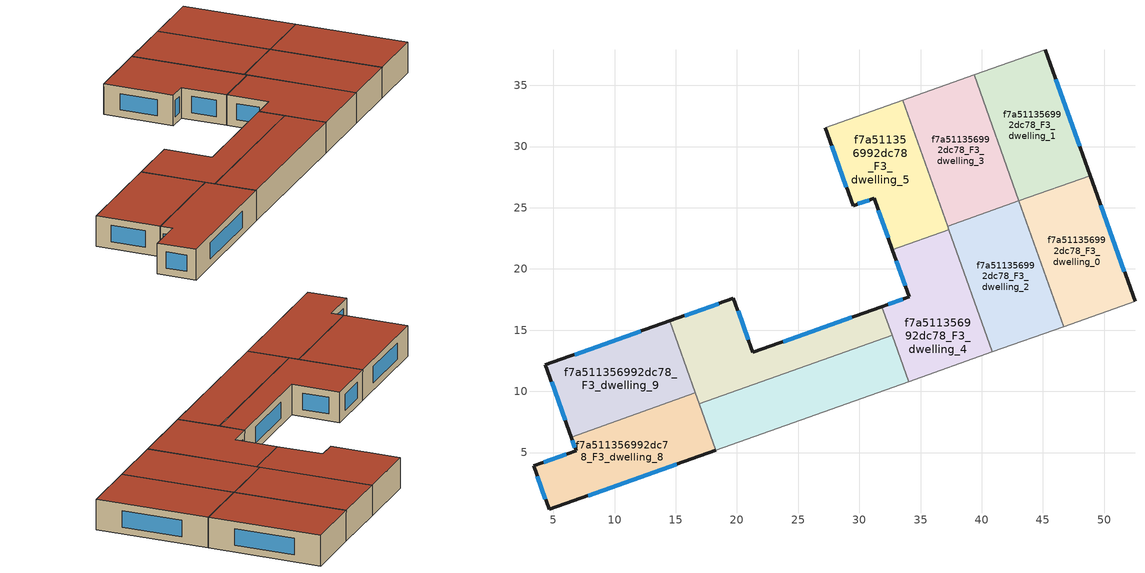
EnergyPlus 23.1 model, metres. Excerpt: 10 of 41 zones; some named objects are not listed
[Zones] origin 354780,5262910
f7a511356992dc78_F3_dwelling_0
 floor to f7a511356992dc78_F2_dwelling_0 (EU_floor_Construction): 48.85,27.62 52.52,17.36 46.68,15.28 43.03,25.56 z9
 wall outside (EU_wall_Construction): 52.52,17.36 48.85,27.62 z9:12
 wall to f7a511356992dc78_F3_dwelling_1 (EU_wall_Construction): 48.85,27.62 43.03,25.56 z9:12
 wall adiabatic (EU_wall_Construction): 46.68,15.28 52.52,17.36 z9:12
 wall to f7a511356992dc78_F3_dwelling_2 (EU_wall_Construction): 43.03,25.56 46.68,15.28 z9:12
 window (EU_Window_Construction): 51.66,19.77 49.71,25.21 z9.7:11.3
 roof outside (EU_roof_Construction): 52.52,17.36 48.85,27.62 43.03,25.56 46.68,15.28 z12
f7a511356992dc78_F3_dwelling_1
 floor to f7a511356992dc78_F2_dwelling_1 (EU_floor_Construction): 45.17,37.92 48.85,27.62 43.03,25.56 39.37,35.86 z9
 wall outside (EU_wall_Construction): 48.85,27.62 45.17,37.92 z9:12
 wall adiabatic (EU_wall_Construction): 45.17,37.92 39.37,35.86 z9:12
 wall to f7a511356992dc78_F3_dwelling_3 (EU_wall_Construction): 39.37,35.86 43.03,25.57 z9:12
 wall to f7a511356992dc78_F3_dwelling_2 (EU_wall_Construction): 43.03,25.57 43.03,25.56 z9:12
 window (EU_Window_Construction): 47.99,30.04 46.03,35.5 z9.7:11.3
 roof outside (EU_roof_Construction): 48.85,27.62 45.17,37.92 39.37,35.86 43.03,25.56 z12
f7a511356992dc78_F3_dwelling_2
 floor to f7a511356992dc78_F2_dwelling_2 (EU_floor_Construction): 43.03,25.57 46.68,15.28 40.86,13.22 37.21,23.51 z9
 wall to f7a511356992dc78_F3_dwelling_3 (EU_wall_Construction): 43.03,25.57 37.21,23.51 z9:12
 wall adiabatic (EU_wall_Construction): 40.86,13.22 46.68,15.28 z9:12
 wall to f7a511356992dc78_F3_dwelling_4 (EU_wall_Construction): 37.31,23.22 40.86,13.22 z9:12
 wall to f7a511356992dc78_F3_dwelling_5 (EU_wall_Construction): 37.21,23.51 37.31,23.22 z9:12
 roof outside (EU_roof_Construction): 46.68,15.28 43.03,25.57 37.21,23.51 40.86,13.22 z12
f7a511356992dc78_F3_dwelling_3
 floor to f7a511356992dc78_F2_dwelling_3 (EU_floor_Construction): 39.37,35.86 43.03,25.57 37.21,23.51 33.55,33.8 z9
 wall adiabatic (EU_wall_Construction): 39.37,35.86 33.55,33.8 z9:12
 wall to f7a511356992dc78_F3_dwelling_5 (EU_wall_Construction): 33.55,33.8 37.21,23.51 z9:12
 roof outside (EU_roof_Construction): 43.03,25.57 39.37,35.86 33.55,33.8 37.21,23.51 z12
f7a511356992dc78_F3_dwelling_4
 floor to f7a511356992dc78_F2_dwelling_4 (EU_floor_Construction): 37.31,23.22 40.86,13.22 34.02,10.79 31.84,16.93 34.07,17.73 32.7,21.58 z9
 wall outside (EU_wall_Construction): 32.7,21.58 34.07,17.73 31.84,16.93 z9:12
 wall adiabatic (EU_wall_Construction): 34.02,10.79 40.86,13.22 z9:12
 wall to f7a511356992dc78_F3_dwelling_5 (EU_wall_Construction): 37.31,23.22 32.7,21.58 z9:12
 wall to f7a511356992dc78_F3_dwelling_6 (EU_wall_Construction): 32.67,14.59 34.02,10.79 z9:12
 wall to f7a511356992dc78_F3_dwelling_7 (EU_wall_Construction): 31.84,16.93 32.67,14.59 z9:12
 window (EU_Window_Construction): 33.55,17.54 32.36,17.12 / 33.02,20.67 33.75,18.63 z9.7:11.3
 roof outside (EU_roof_Construction): 40.86,13.22 37.31,23.22 32.7,21.58 34.07,17.73 31.84,16.93 34.02,10.79 z12
f7a511356992dc78_F3_dwelling_5
 floor to f7a511356992dc78_F2_dwelling_5 (EU_floor_Construction): 33.55,33.8 37.31,23.22 32.7,21.58 31.2,25.77 29.48,25.17 27.21,31.54 z9
 wall outside (EU_wall_Construction): 27.21,31.54 29.48,25.17 31.2,25.77 32.7,21.58 z9:12
 wall adiabatic (EU_wall_Construction): 33.55,33.8 27.21,31.54 z9:12
 window (EU_Window_Construction): 31.55,24.79 32.35,22.56 / 29.88,25.31 30.8,25.63 / 27.74,30.04 28.95,26.66 z9.7:11.3
 roof outside (EU_roof_Construction): 37.31,23.22 33.55,33.8 27.21,31.54 29.48,25.17 31.2,25.77 32.7,21.58 z12
f7a511356992dc78_F3_dwelling_6
 floor to f7a511356992dc78_F2_dwelling_6 (EU_floor_Construction): 32.67,14.59 34.02,10.79 18.28,5.19 16.92,9 z9
 wall to f7a511356992dc78_F3_dwelling_7 (EU_wall_Construction): 32.67,14.59 16.92,9 z9:12
 wall adiabatic (EU_wall_Construction): 18.28,5.19 34.02,10.79 z9:12
 wall to f7a511356992dc78_F3_dwelling_8 (EU_wall_Construction): 16.92,9 18.28,5.19 z9:12
 roof outside (EU_roof_Construction): 34.02,10.79 32.67,14.59 16.92,9 18.28,5.19 z12
f7a511356992dc78_F3_dwelling_7
 floor to f7a511356992dc78_F2_dwelling_7 (EU_floor_Construction): 31.84,16.93 32.67,14.59 16.92,9 14.52,15.76 19.72,17.6 21.29,13.18 z9
 wall outside (EU_wall_Construction): 31.84,16.93 21.29,13.18 19.72,17.6 14.52,15.76 z9:12
 wall to f7a511356992dc78_F3_dwelling_9 (EU_wall_Construction): 14.52,15.76 16.61,9.87 z9:12
 wall to f7a511356992dc78_F3_dwelling_8 (EU_wall_Construction): 16.61,9.87 16.93,9 z9:12
 window (EU_Window_Construction): 18.5,17.17 15.74,16.19 / 20.92,14.22 20.09,16.57 / 29.36,16.05 23.77,14.06 z9.7:11.3
 roof outside (EU_roof_Construction): 32.67,14.59 31.84,16.93 21.29,13.18 19.72,17.6 14.52,15.76 16.92,9 z12
f7a511356992dc78_F3_dwelling_8
 floor to f7a511356992dc78_F2_dwelling_8 (EU_floor_Construction): 16.61,9.87 18.28,5.19 4.65,0.35 3.38,3.91 6.86,5.15 6.46,6.26 z9
 wall outside (EU_wall_Construction): 6.46,6.26 6.86,5.15 3.38,3.91 4.65,0.35 18.28,5.19 z9:12
 wall to f7a511356992dc78_F3_dwelling_9 (EU_wall_Construction): 16.61,9.87 6.46,6.26 z9:12
 window (EU_Window_Construction): 7.85,1.49 15.08,4.06 / 3.68,3.07 4.35,1.19 / 6.04,4.86 4.2,4.2 / 6.56,6 6.77,5.41 z9.7:11.3
 roof outside (EU_roof_Construction): 18.28,5.19 16.61,9.87 6.46,6.26 6.86,5.15 3.38,3.91 4.65,0.35 z12
f7a511356992dc78_F3_dwelling_9
 floor to f7a511356992dc78_F2_dwelling_9 (EU_floor_Construction): 14.52,15.76 16.61,9.87 6.46,6.26 4.36,12.16 z9
 wall outside (EU_wall_Construction): 14.52,15.76 4.36,12.16 6.46,6.26 z9:12
 window (EU_Window_Construction): 4.85,10.77 5.97,7.65 / 12.13,14.92 6.75,13.01 z9.7:11.3
 roof outside (EU_roof_Construction): 16.61,9.87 14.52,15.76 4.36,12.16 6.46,6.26 z12
[Building]
EU S2 Campaign: North Axis=0; Terrain=City; Solar Distribution=FullExterior
[Site:Location]
Budapest.Ferenc.Liszt.Intl.AP: Latitude=47.437; Longitude=19.256; Time Zone=1; Elevation=185
[SizingPeriod:WeatherFileDays]
AnnualSizingPeriod: Begin Month=1; Begin Day of Month=1; End Month=12; End Day of Month=31; Day of Week for Start Day=Monday; Use Weather File Daylight Saving Period=No; Use Weather File Rain and Snow Indicators=No
[MATERIAL]
EU_InternalMass_Material: Roughness=MediumRough; Thickness=0.1; Conductivity=1; Density=1800; Specific Heat=900; Thermal Absorptance=0.9; Solar Absorptance=0.7; Visible Absorptance=0.7
[MATERIAL:NOMASS] Roughness=MediumRough; Thermal Absorptance=0.9; Solar Absorptance=0.7; Visible Absorptance=0.7
Name | Thermal Resistance
EU_wall_NoMass | 0.832559
EU_roof_NoMass | 1.39638
EU_floor_NoMass | 0.872794
[WINDOWMATERIAL:SIMPLEGLAZINGSYSTEM]
EU_Window_SimpleGlazing: UFactor=2.79869; Solar Heat Gain Coefficient=0.75; Visible Transmittance=0.75
[CONSTRUCTION]
EU_wall_Construction: EU_wall_NoMass
EU_roof_Construction: EU_roof_NoMass
EU_floor_Construction: EU_floor_NoMass
EU_Window_Construction: EU_Window_SimpleGlazing
EU_InternalMass_Construction: EU_InternalMass_Material
[ZONE] Type=1; Multiplier=1; Ceiling Height=autocalculate; Floor Area=autocalculate; Part of Total Floor Area=Yes
Name | Volume
f7a511356992dc78_F3_dwelling_0 | 202.234
f7a511356992dc78_F3_dwelling_1; f7a511356992dc78_F3_dwelling_5 | 202.236
f7a511356992dc78_F3_dwelling_2 | 202.221
f7a511356992dc78_F3_dwelling_3 | 202.206
f7a511356992dc78_F3_dwelling_4 | 202.225
f7a511356992dc78_F3_dwelling_6 | 202.207
f7a511356992dc78_F3_dwelling_7 | 202.255
f7a511356992dc78_F3_dwelling_8 | 202.215
f7a511356992dc78_F3_dwelling_9 | 202.238
[INTERNALMASS] Construction=EU_InternalMass_Construction
Name | Zone or ZoneList | Surface Area
f7a511356992dc78_F3_dwelling_0_EU_InternalMass | f7a511356992dc78_F3_dwelling_0 | 67.4112
f7a511356992dc78_F3_dwelling_1_EU_InternalMass | f7a511356992dc78_F3_dwelling_1 | 67.412
f7a511356992dc78_F3_dwelling_2_EU_InternalMass | f7a511356992dc78_F3_dwelling_2 | 67.4071
f7a511356992dc78_F3_dwelling_3_EU_InternalMass | f7a511356992dc78_F3_dwelling_3 | 67.4019
f7a511356992dc78_F3_dwelling_4_EU_InternalMass | f7a511356992dc78_F3_dwelling_4 | 67.4083
f7a511356992dc78_F3_dwelling_5_EU_InternalMass | f7a511356992dc78_F3_dwelling_5 | 67.4119
f7a511356992dc78_F3_dwelling_6_EU_InternalMass | f7a511356992dc78_F3_dwelling_6 | 67.4025
f7a511356992dc78_F3_dwelling_7_EU_InternalMass | f7a511356992dc78_F3_dwelling_7 | 67.4181
f7a511356992dc78_F3_dwelling_8_EU_InternalMass | f7a511356992dc78_F3_dwelling_8 | 67.4051
f7a511356992dc78_F3_dwelling_9_EU_InternalMass | f7a511356992dc78_F3_dwelling_9 | 67.4126
[OTHEREQUIPMENT] Fuel Type=Electricity; Design Level Calculation Method=Watts/Area; Power per Zone Floor Area=1; Fraction Latent=0; Fraction Radiant=0; Fraction Lost=0; Carbon Dioxide Generation Rate=0; EndUse Subcategory=EU_Step8_InternalGains
Name | Zone or ZoneList or Space or SpaceList | Schedule
EU_Step8_InternalGain_f7a511356992dc78_F3_dwelling_0_f000 | f7a511356992dc78_F3_dwelling_0 | EU_Step8_GainSchedule_f7a511356992dc78_F3_dwelling_0_f000
EU_Step8_InternalGain_f7a511356992dc78_F3_dwelling_1_f000 | f7a511356992dc78_F3_dwelling_1 | EU_Step8_GainSchedule_f7a511356992dc78_F3_dwelling_1_f000
EU_Step8_InternalGain_f7a511356992dc78_F3_dwelling_2_f000 | f7a511356992dc78_F3_dwelling_2 | EU_Step8_GainSchedule_f7a511356992dc78_F3_dwelling_2_f000
EU_Step8_InternalGain_f7a511356992dc78_F3_dwelling_3_f000 | f7a511356992dc78_F3_dwelling_3 | EU_Step8_GainSchedule_f7a511356992dc78_F3_dwelling_3_f000
EU_Step8_InternalGain_f7a511356992dc78_F3_dwelling_4_f000 | f7a511356992dc78_F3_dwelling_4 | EU_Step8_GainSchedule_f7a511356992dc78_F3_dwelling_4_f000
EU_Step8_InternalGain_f7a511356992dc78_F3_dwelling_5_f000 | f7a511356992dc78_F3_dwelling_5 | EU_Step8_GainSchedule_f7a511356992dc78_F3_dwelling_5_f000
EU_Step8_InternalGain_f7a511356992dc78_F3_dwelling_6_f000 | f7a511356992dc78_F3_dwelling_6 | EU_Step8_GainSchedule_f7a511356992dc78_F3_dwelling_6_f000
EU_Step8_InternalGain_f7a511356992dc78_F3_dwelling_7_f000 | f7a511356992dc78_F3_dwelling_7 | EU_Step8_GainSchedule_f7a511356992dc78_F3_dwelling_7_f000
EU_Step8_InternalGain_f7a511356992dc78_F3_dwelling_8_f000 | f7a511356992dc78_F3_dwelling_8 | EU_Step8_GainSchedule_f7a511356992dc78_F3_dwelling_8_f000
EU_Step8_InternalGain_f7a511356992dc78_F3_dwelling_9_f000 | f7a511356992dc78_F3_dwelling_9 | EU_Step8_GainSchedule_f7a511356992dc78_F3_dwelling_9_f000
[ZONEVENTILATION:DESIGNFLOWRATE] Schedule=EU_AlwaysOn; Design Flow Rate Calculation Method=AirChanges/Hour; Air Changes per Hour=0.475469; Ventilation Type=Natural; Fan Pressure Rise=0; Fan Total Efficiency=1; Constant Term Coefficient=1; Temperature Term Coefficient=0; Velocity Term Coefficient=0; Velocity Squared Term Coefficient=0; Minimum Indoor Temperature=-100; Maximum Indoor Temperature=100; Delta Temperature=-100; Minimum Outdoor Temperature=-100; Maximum Outdoor Temperature=100; Maximum Wind Speed=40
Name | Zone or ZoneList or Space or SpaceList
EU_ConstantAir_f7a511356992dc78_F3_dwelling_0 | f7a511356992dc78_F3_dwelling_0
EU_ConstantAir_f7a511356992dc78_F3_dwelling_1 | f7a511356992dc78_F3_dwelling_1
EU_ConstantAir_f7a511356992dc78_F3_dwelling_2 | f7a511356992dc78_F3_dwelling_2
EU_ConstantAir_f7a511356992dc78_F3_dwelling_3 | f7a511356992dc78_F3_dwelling_3
EU_ConstantAir_f7a511356992dc78_F3_dwelling_4 | f7a511356992dc78_F3_dwelling_4
EU_ConstantAir_f7a511356992dc78_F3_dwelling_5 | f7a511356992dc78_F3_dwelling_5
EU_ConstantAir_f7a511356992dc78_F3_dwelling_6 | f7a511356992dc78_F3_dwelling_6
EU_ConstantAir_f7a511356992dc78_F3_dwelling_7 | f7a511356992dc78_F3_dwelling_7
EU_ConstantAir_f7a511356992dc78_F3_dwelling_8 | f7a511356992dc78_F3_dwelling_8
EU_ConstantAir_f7a511356992dc78_F3_dwelling_9 | f7a511356992dc78_F3_dwelling_9
[HVACTEMPLATE:ZONE:IDEALLOADSAIRSYSTEM] System Availability Schedule=EU_AlwaysOn; Maximum Heating Supply Air Temperature=50; Minimum Cooling Supply Air Temperature=13; Maximum Heating Supply Air Humidity Ratio=0.0156; Minimum Cooling Supply Air Humidity Ratio=0.0077; Heating Limit=NoLimit; Cooling Limit=NoLimit; Heating Availability Schedule=EU_AlwaysOn; Cooling Availability Schedule=EU_CoolingOff; Dehumidification Control Type=ConstantSensibleHeatRatio; Cooling Sensible Heat Ratio=0.7; Dehumidification Setpoint=60; Humidification Control Type=None; Humidification Setpoint=30; Outdoor Air Method=None; Outdoor Air Flow Rate per Person=0.00944; Outdoor Air Flow Rate per Zone Floor Area=0; Outdoor Air Flow Rate per Zone=0; Demand Controlled Ventilation Type=None; Outdoor Air Economizer Type=NoEconomizer; Heat Recovery Type=None; Sensible Heat Recovery Effectiveness=0.7; Latent Heat Recovery Effectiveness=0.65
Name | Template Thermostat
f7a511356992dc78_F3_dwelling_0 | EU_HeatOnly_f7a511356992dc78_F3_dwelling_0
f7a511356992dc78_F3_dwelling_1 | EU_HeatOnly_f7a511356992dc78_F3_dwelling_1
f7a511356992dc78_F3_dwelling_2 | EU_HeatOnly_f7a511356992dc78_F3_dwelling_2
f7a511356992dc78_F3_dwelling_3 | EU_HeatOnly_f7a511356992dc78_F3_dwelling_3
f7a511356992dc78_F3_dwelling_4 | EU_HeatOnly_f7a511356992dc78_F3_dwelling_4
f7a511356992dc78_F3_dwelling_5 | EU_HeatOnly_f7a511356992dc78_F3_dwelling_5
f7a511356992dc78_F3_dwelling_6 | EU_HeatOnly_f7a511356992dc78_F3_dwelling_6
f7a511356992dc78_F3_dwelling_7 | EU_HeatOnly_f7a511356992dc78_F3_dwelling_7
f7a511356992dc78_F3_dwelling_8 | EU_HeatOnly_f7a511356992dc78_F3_dwelling_8
f7a511356992dc78_F3_dwelling_9 | EU_HeatOnly_f7a511356992dc78_F3_dwelling_9
[SIZING:ZONE] Zone Cooling Design Supply Air Temperature Input Method=SupplyAirTemperature; Zone Cooling Design Supply Air Temperature=13; Zone Heating Design Supply Air Temperature Input Method=SupplyAirTemperature; Zone Heating Design Supply Air Temperature=50; Zone Cooling Design Supply Air Humidity Ratio=0.008; Zone Heating Design Supply Air Humidity Ratio=0.008; Cooling Design Air Flow Method=DesignDay; Cooling Design Air Flow Rate=0; Cooling Minimum Air Flow per Zone Floor Area=0.000762; Cooling Minimum Air Flow=0; Cooling Minimum Air Flow Fraction=0.2; Heating Design Air Flow Method=DesignDay; Heating Design Air Flow Rate=0; Heating Maximum Air Flow per Zone Floor Area=0.002032; Heating Maximum Air Flow=0.141576; Heating Maximum Air Flow Fraction=0.3; Account for Dedicated Outdoor Air System=No; Dedicated Outdoor Air System Control Strategy=NeutralSupplyAir; Dedicated Outdoor Air Low Setpoint Temperature for Design=autosize; Dedicated Outdoor Air High Setpoint Temperature for Design=autosize; Zone Load Sizing Method=Sensible Load Only No Latent Load; Zone Latent Cooling Design Supply Air Humidity Ratio Input Method=HumidityRatioDifference; Zone Cooling Design Supply Air Humidity Ratio Difference=0.005; Zone Latent Heating Design Supply Air Humidity Ratio Input Method=HumidityRatioDifference; Zone Humidification Design Supply Air Humidity Ratio Difference=0.005
f7a511356992dc78_F3_dwelling_0; f7a511356992dc78_F3_dwelling_1; f7a511356992dc78_F3_dwelling_2; f7a511356992dc78_F3_dwelling_3; f7a511356992dc78_F3_dwelling_4; f7a511356992dc78_F3_dwelling_5; f7a511356992dc78_F3_dwelling_6; f7a511356992dc78_F3_dwelling_7; f7a511356992dc78_F3_dwelling_8; f7a511356992dc78_F3_dwelling_9
[SCHEDULE:CONSTANT]
Name | Hourly Value
EU_AlwaysOn | 1
EU_CoolingOff | 0
[SCHEDULE:FILE] Column Number=1; Rows to Skip at Top=0; Number of Hours of Data=8760; Column Separator=Comma; Interpolate to Timestep=No; Minutes per Item=60; Adjust Schedule for Daylight Savings=Yes
Name | File
EU_Step8_GainSchedule_f7a511356992dc78_F3_dwelling_0_f000 | ../../schedules/f7a511356992dc78/f7a511356992dc78_F3_dwelling_0_f000_gain.csv
EU_Step8_GainSchedule_f7a511356992dc78_F3_dwelling_1_f000 | ../../schedules/f7a511356992dc78/f7a511356992dc78_F3_dwelling_1_f000_gain.csv
EU_Step8_GainSchedule_f7a511356992dc78_F3_dwelling_2_f000 | ../../schedules/f7a511356992dc78/f7a511356992dc78_F3_dwelling_2_f000_gain.csv
EU_Step8_GainSchedule_f7a511356992dc78_F3_dwelling_3_f000 | ../../schedules/f7a511356992dc78/f7a511356992dc78_F3_dwelling_3_f000_gain.csv
EU_Step8_GainSchedule_f7a511356992dc78_F3_dwelling_4_f000 | ../../schedules/f7a511356992dc78/f7a511356992dc78_F3_dwelling_4_f000_gain.csv
EU_Step8_GainSchedule_f7a511356992dc78_F3_dwelling_5_f000 | ../../schedules/f7a511356992dc78/f7a511356992dc78_F3_dwelling_5_f000_gain.csv
EU_Step8_GainSchedule_f7a511356992dc78_F3_dwelling_6_f000 | ../../schedules/f7a511356992dc78/f7a511356992dc78_F3_dwelling_6_f000_gain.csv
EU_Step8_GainSchedule_f7a511356992dc78_F3_dwelling_7_f000 | ../../schedules/f7a511356992dc78/f7a511356992dc78_F3_dwelling_7_f000_gain.csv
EU_Step8_GainSchedule_f7a511356992dc78_F3_dwelling_8_f000 | ../../schedules/f7a511356992dc78/f7a511356992dc78_F3_dwelling_8_f000_gain.csv
EU_Step8_GainSchedule_f7a511356992dc78_F3_dwelling_9_f000 | ../../schedules/f7a511356992dc78/f7a511356992dc78_F3_dwelling_9_f000_gain.csv
